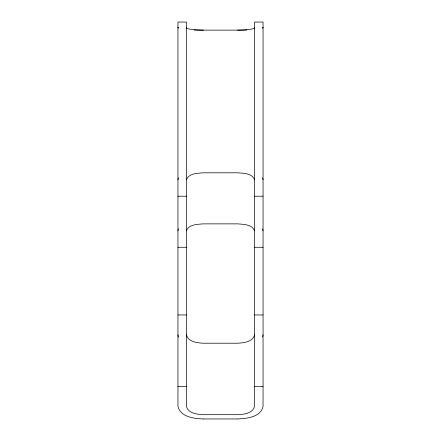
<?xml version="1.0" encoding="UTF-8"?>
<svg xmlns="http://www.w3.org/2000/svg" width="441" height="441" viewBox="0 0 441 441"><rect width="100%" height="100%" fill="white"/><g stroke="black" fill="none" stroke-linecap="round" stroke-linejoin="round"><path stroke-width="0.66" d="M263.051 334.829L262.621 337.1M186.46 179.79C188.605 173.214 197.761 173.258 203.477 172.811L237.523 172.811C243.239 173.258 252.395 173.214 254.54 179.79M186.46 230.847C188.605 224.276 197.761 224.32 203.477 223.868L237.523 223.868C243.239 224.32 252.395 224.276 254.54 230.847M177.949 179.79L178.418 177.784M177.949 230.847L178.418 228.84M254.54 334.785C253.029 341.984 243.564 342.944 237.523 343.208L203.477 343.208C197.436 342.944 187.971 341.984 186.46 334.785M237.567 418.95C246.701 418.658 261.122 417.037 263.051 406.271L263.051 22.05L254.54 22.05L254.54 406.271C253.029 413.471 243.564 414.43 237.523 414.694L203.477 414.694C197.436 414.43 187.971 413.471 186.46 406.271L186.46 22.05L177.949 22.05L177.949 406.271C180.292 417.037 194.161 418.647 203.488 418.95M177.949 27.717L178.484 27.717M262.516 27.717L263.051 27.717M194.101 29.955A25.501 2.403 0 0 0 203.477 30.126L237.523 30.126A25.501 2.403 0 0 0 246.899 29.955M177.949 196.217L186.46 196.217M254.54 196.217L263.051 196.217M177.949 247.28L186.46 247.28M254.54 247.28L263.051 247.28M177.949 314.957L186.46 314.957M254.54 314.957L263.051 314.957M177.949 386.437L186.46 386.437M254.54 386.437L263.051 386.437M203.593 418.95L237.385 418.95M262.582 177.784L263.051 179.79M262.582 228.84L263.051 230.847M178.407 337.178L177.949 334.785M203.477 30.126A17.023 2.409 0 0 1 186.46 27.717M263.018 27.717A25.501 2.403 0 0 1 262.593 28.152M178.407 28.152A25.501 2.403 0 0 1 177.982 27.717M254.54 27.717A17.023 2.409 0 0 1 237.523 30.126"/></g></svg>
